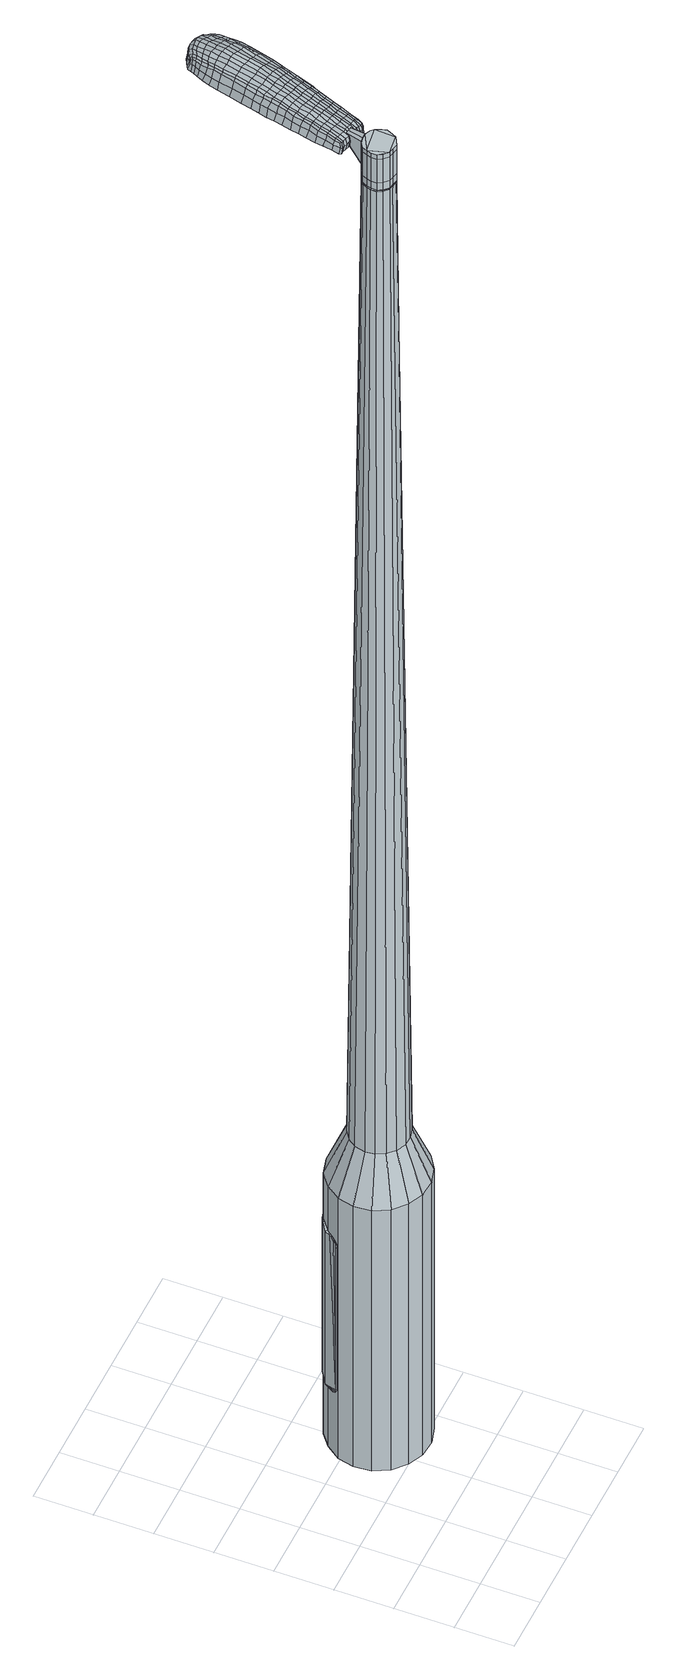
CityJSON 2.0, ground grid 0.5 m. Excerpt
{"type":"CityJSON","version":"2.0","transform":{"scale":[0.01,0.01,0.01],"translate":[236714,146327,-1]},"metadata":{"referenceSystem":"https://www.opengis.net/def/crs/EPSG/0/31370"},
"CityObjects":{
"object1":{"type":"GenericCityObject","attributes":{"cluster":546,"mean_distance_to_centroid":0.216,"new_centroid_x":236715.19,"new_centroid_y":146328.33,"mean_distance_to_camera":9.82,"H1":205.68,"H2":222.89,"Z_final":112.41,"cluster2":-1,"proj_x":236722.09,"proj_y":146330.03,"id_line":84729,"bearing_l":166.15,"distance":7.1,"orientation":"right","G_obj":76.15},"geometry":[{"type":"MultiSurface","lod":"2","boundaries":[[[0,1,2,3]],[[1,4,5,2]],[[4,6,7,5]],[[6,8,9,7]],[[8,10,11,9]],[[10,12,13,11]],[[12,14,15,13]],[[14,16,17,15]],[[16,18,19,17]],[[18,20,21,19]],[[20,22,23,21]],[[22,24,25,23]],[[24,26,27,25]],[[26,28,29,27]],[[28,30,31,29]],[[30,32,33,31]],[[32,34,35,33]],[[34,0,3,35]],[[36,37,38,39]],[[38,40,41,42]],[[41,43,42]],[[42,44,45,46]],[[45,47,46]],[[46,48,49,50]],[[49,51,50]],[[42,46,50,38]],[[50,52,39,38]],[[53,36,39]],[[2,5,7,35]],[[7,9,11,15]],[[11,13,15]],[[15,17,19,23]],[[19,21,23]],[[23,25,27,31]],[[27,29,31]],[[15,23,31,7]],[[31,33,35,7]],[[3,2,35]],[[1,0,54,55]],[[0,34,56,54]],[[34,32,57,56]],[[32,30,58,57]],[[30,28,59,58]],[[28,26,60,59]],[[26,24,61,60]],[[24,22,62,61]],[[22,20,63,62]],[[20,18,64,63]],[[18,16,65,64]],[[16,14,66,65]],[[14,12,67,66]],[[12,10,68,67]],[[10,8,69,68]],[[8,6,70,69]],[[6,4,71,70]],[[4,1,55,71]],[[55,54,72,73]],[[54,56,74,72]],[[56,57,75,74]],[[57,58,76,75]],[[58,59,77,76]],[[59,60,78,77]],[[60,61,79,78]],[[61,62,80,79]],[[62,63,81,80]],[[63,64,82,81]],[[64,65,83,82]],[[65,66,84,83]],[[66,67,85,84]],[[67,68,86,85]],[[68,69,87,86]],[[69,70,88,87]],[[70,71,89,88]],[[71,55,73,89]],[[90,91,92,93]],[[94,95,91,90]],[[96,97,95,94]],[[98,99,97,96]],[[77,100,99,98]],[[78,101,100,77]],[[102,103,101,78]],[[104,105,103,102]],[[106,107,105,104]],[[82,108,107,106]],[[109,110,108,82]],[[84,111,110,109]],[[112,113,111,84]],[[86,114,113,112]],[[115,116,114,86]],[[88,117,116,115]],[[118,119,117,88]],[[93,92,119,118]],[[120,121,122,123]],[[124,120,123,125]],[[126,124,125,127]],[[128,126,127,129]],[[130,128,129,131]],[[132,130,131,133]],[[134,132,133,135]],[[136,134,135,137]],[[138,136,137,139]],[[140,138,139,141]],[[142,140,141,143]],[[144,142,143,145]],[[146,144,145,147]],[[148,146,147,149]],[[150,148,149,151]],[[152,150,151,153]],[[73,72,90,93]],[[72,74,94,90]],[[74,75,96,94]],[[75,76,98,96]],[[76,77,98]],[[79,102,78]],[[79,80,104,102]],[[80,81,106,104]],[[81,82,106]],[[83,109,82]],[[83,84,109]],[[85,112,84]],[[85,86,112]],[[87,115,86]],[[87,88,115]],[[89,118,88]],[[89,73,93,118]],[[154,155,92,91]],[[155,156,119,92]],[[156,117,119]],[[157,116,117]],[[157,114,116]],[[158,113,114]],[[158,111,113]],[[159,110,111]],[[159,108,110]],[[160,107,108]],[[160,161,105,107]],[[161,162,103,105]],[[162,101,103]],[[163,99,100]],[[163,164,97,99]],[[164,165,95,97]],[[165,154,91,95]],[[39,52,152,166]],[[155,154,167,153]],[[53,39,166,121]],[[154,165,122,167]],[[36,53,121,120]],[[165,164,123,122]],[[37,36,120,124]],[[164,163,125,123]],[[38,37,124,126]],[[163,100,127,125]],[[40,38,126,128]],[[100,101,129,127]],[[41,40,128,130]],[[101,162,131,129]],[[43,41,130,132]],[[162,161,133,131]],[[42,43,132,134]],[[161,160,135,133]],[[44,42,134,136]],[[160,108,137,135]],[[45,44,136,138]],[[108,159,139,137]],[[47,45,138,140]],[[159,111,141,139]],[[46,47,140,142]],[[111,158,143,141]],[[48,46,142,144]],[[158,114,145,143]],[[49,48,144,146]],[[114,157,147,145]],[[51,49,146,148]],[[157,117,149,147]],[[50,51,148,150]],[[117,156,151,149]],[[52,50,150,152]],[[156,155,153,151]],[[152,153,168,169]],[[153,167,170,168]],[[167,122,171,170]],[[122,121,172,171]],[[121,166,173,172]],[[166,152,169,173]],[[174,175,176,177]],[[178,174,177,179]],[[174,178,180,181]],[[175,174,181,182]],[[183,184,185,186]],[[187,183,186,188]],[[183,187,189,190]],[[184,183,190,191]],[[192,193,194,195]],[[196,192,195,197]],[[192,196,198,199]],[[193,192,199,200]],[[201,202,203,204]],[[205,201,204,206]],[[201,205,207,208]],[[202,201,208,209]],[[210,211,212,213]],[[214,210,213,215]],[[210,214,216,217]],[[211,210,217,218]],[[219,220,221,222]],[[223,219,222,224]],[[219,223,225,226]],[[220,219,226,227]],[[228,229,230,231]],[[220,228,231,221]],[[228,220,227,232]],[[229,228,232,233]],[[234,235,236,237]],[[229,234,237,230]],[[234,229,233,238]],[[235,234,238,239]],[[240,178,179,241]],[[235,240,241,236]],[[240,235,239,242]],[[178,240,242,180]],[[243,244,245,246]],[[247,243,246,248]],[[243,247,249,250]],[[244,243,250,251]],[[252,253,254,255]],[[244,252,255,245]],[[252,244,251,256]],[[253,252,256,257]],[[258,259,260,261]],[[253,258,261,254]],[[258,253,257,262]],[[259,258,262,263]],[[264,265,266,267]],[[259,264,267,260]],[[264,259,263,268]],[[265,264,268,269]],[[270,175,182,271]],[[265,270,271,266]],[[270,265,269,272]],[[175,270,272,176]],[[273,274,275,276]],[[277,273,276,278]],[[273,277,279,280]],[[274,273,280,281]],[[282,283,284,285]],[[274,282,285,275]],[[282,274,281,286]],[[283,282,286,287]],[[288,289,290,291]],[[283,288,291,284]],[[288,283,287,292]],[[289,288,292,293]],[[294,187,188,295]],[[289,294,295,290]],[[294,289,293,296]],[[187,294,296,189]],[[297,298,299,300]],[[301,297,300,302]],[[297,301,303,304]],[[298,297,304,305]],[[306,307,308,309]],[[298,306,309,299]],[[306,298,305,310]],[[307,306,310,311]],[[312,313,314,315]],[[307,312,315,308]],[[312,307,311,316]],[[313,312,316,317]],[[318,319,320,321]],[[313,318,321,314]],[[318,313,317,322]],[[319,318,322,323]],[[324,184,191,325]],[[319,324,325,320]],[[324,319,323,326]],[[184,324,326,185]],[[327,213,212,328]],[[329,327,328,330]],[[327,329,331,332]],[[213,327,332,215]],[[333,329,330,334]],[[335,333,334,336]],[[333,335,337,338]],[[329,333,338,331]],[[339,335,336,340]],[[341,339,340,342]],[[339,341,343,344]],[[335,339,344,337]],[[345,341,342,346]],[[347,345,346,348]],[[345,347,349,350]],[[341,345,350,343]],[[351,347,348,352]],[[202,351,352,203]],[[351,202,209,353]],[[347,351,353,349]],[[354,355,200,199]],[[356,354,199,198]],[[354,356,357,358]],[[355,354,358,359]],[[360,361,359,358]],[[362,360,358,357]],[[360,362,363,364]],[[361,360,364,365]],[[366,367,365,364]],[[368,366,364,363]],[[366,368,369,370]],[[367,366,370,371]],[[372,373,371,370]],[[374,372,370,369]],[[372,374,207,205]],[[373,372,205,206]],[[375,376,377,378]],[[277,375,378,279]],[[375,277,278,379]],[[376,375,379,380]],[[381,196,197,382]],[[376,381,382,377]],[[381,376,380,383]],[[196,381,383,198]],[[384,385,386,387]],[[223,384,387,225]],[[384,223,224,388]],[[385,384,388,389]],[[390,391,392,393]],[[385,390,393,386]],[[390,385,389,394]],[[391,390,394,395]],[[396,193,200,397]],[[391,396,397,392]],[[396,391,395,398]],[[193,396,398,194]],[[399,400,401,402]],[[181,399,402,182]],[[399,181,180,403]],[[400,399,403,404]],[[405,406,407,408]],[[400,405,408,401]],[[405,400,404,409]],[[406,405,409,410]],[[411,204,203,412]],[[406,411,412,407]],[[411,406,410,413]],[[204,411,413,206]],[[414,415,416,417]],[[186,414,417,188]],[[414,186,185,418]],[[415,414,418,419]],[[420,208,207,421]],[[415,420,421,416]],[[420,415,419,422]],[[208,420,422,209]],[[423,424,425,426]],[[301,423,426,303]],[[423,301,302,427]],[[424,423,427,428]],[[429,214,215,430]],[[424,429,430,425]],[[429,424,428,431]],[[214,429,431,216]],[[432,433,434,435]],[[247,432,435,249]],[[432,247,248,436]],[[433,432,436,437]],[[438,439,440,441]],[[433,438,441,434]],[[438,433,437,442]],[[439,438,442,443]],[[444,211,218,445]],[[439,444,445,440]],[[444,439,443,446]],[[211,444,446,212]],[[447,448,437,436]],[[246,447,436,248]],[[447,246,245,449]],[[448,447,449,450]],[[451,452,443,442]],[[448,451,442,437]],[[451,448,450,453]],[[452,451,453,454]],[[455,328,212,446]],[[452,455,446,443]],[[455,452,454,456]],[[328,455,456,330]],[[457,458,459,460]],[[304,457,460,305]],[[457,304,303,426]],[[458,457,426,425]],[[461,332,331,462]],[[458,461,462,459]],[[461,458,425,430]],[[332,461,430,215]],[[463,464,450,449]],[[255,463,449,245]],[[463,255,254,465]],[[464,463,465,466]],[[467,468,454,453]],[[464,467,453,450]],[[467,464,466,469]],[[468,467,469,470]],[[471,334,330,456]],[[468,471,456,454]],[[471,468,470,472]],[[334,471,472,336]],[[473,474,475,476]],[[310,473,476,311]],[[473,310,305,460]],[[474,473,460,459]],[[477,338,337,478]],[[474,477,478,475]],[[477,474,459,462]],[[338,477,462,331]],[[479,480,466,465]],[[261,479,465,254]],[[479,261,260,481]],[[480,479,481,482]],[[483,484,470,469]],[[480,483,469,466]],[[483,480,482,485]],[[484,483,485,486]],[[487,340,336,472]],[[484,487,472,470]],[[487,484,486,488]],[[340,487,488,342]],[[489,490,491,492]],[[316,489,492,317]],[[489,316,311,476]],[[490,489,476,475]],[[493,344,343,494]],[[490,493,494,491]],[[493,490,475,478]],[[344,493,478,337]],[[495,496,482,481]],[[267,495,481,260]],[[495,267,266,497]],[[496,495,497,498]],[[499,500,486,485]],[[496,499,485,482]],[[499,496,498,501]],[[500,499,501,502]],[[503,346,342,488]],[[500,503,488,486]],[[503,500,502,504]],[[346,503,504,348]],[[505,506,507,508]],[[322,505,508,323]],[[505,322,317,492]],[[506,505,492,491]],[[509,350,349,510]],[[506,509,510,507]],[[509,506,491,494]],[[350,509,494,343]],[[511,512,498,497]],[[271,511,497,266]],[[511,271,182,402]],[[512,511,402,401]],[[513,514,502,501]],[[512,513,501,498]],[[513,512,401,408]],[[514,513,408,407]],[[515,352,348,504]],[[514,515,504,502]],[[515,514,407,412]],[[352,515,412,203]],[[516,517,419,418]],[[326,516,418,185]],[[516,326,323,508]],[[517,516,508,507]],[[518,353,209,422]],[[517,518,422,419]],[[518,517,507,510]],[[353,518,510,349]],[[519,520,380,379]],[[276,519,379,278]],[[519,276,275,521]],[[520,519,521,522]],[[523,356,198,383]],[[520,523,383,380]],[[523,520,522,524]],[[356,523,524,357]],[[525,526,527,528]],[[226,525,528,227]],[[525,226,225,387]],[[526,525,387,386]],[[529,530,531,532]],[[526,529,532,527]],[[529,526,386,393]],[[530,529,393,392]],[[533,355,359,534]],[[530,533,534,531]],[[533,530,392,397]],[[355,533,397,200]],[[535,536,522,521]],[[285,535,521,275]],[[535,285,284,537]],[[536,535,537,538]],[[539,362,357,524]],[[536,539,524,522]],[[539,536,538,540]],[[362,539,540,363]],[[541,542,543,544]],[[232,541,544,233]],[[541,232,227,528]],[[542,541,528,527]],[[545,546,547,548]],[[542,545,548,543]],[[545,542,527,532]],[[546,545,532,531]],[[549,361,365,550]],[[546,549,550,547]],[[549,546,531,534]],[[361,549,534,359]],[[551,552,538,537]],[[291,551,537,284]],[[551,291,290,553]],[[552,551,553,554]],[[555,368,363,540]],[[552,555,540,538]],[[555,552,554,556]],[[368,555,556,369]],[[557,558,559,560]],[[238,557,560,239]],[[557,238,233,544]],[[558,557,544,543]],[[561,562,563,564]],[[558,561,564,559]],[[561,558,543,548]],[[562,561,548,547]],[[565,367,371,566]],[[562,565,566,563]],[[565,562,547,550]],[[367,565,550,365]],[[567,568,554,553]],[[295,567,553,290]],[[567,295,188,417]],[[568,567,417,416]],[[569,374,369,556]],[[568,569,556,554]],[[569,568,416,421]],[[374,569,421,207]],[[570,571,404,403]],[[242,570,403,180]],[[570,242,239,560]],[[571,570,560,559]],[[572,573,410,409]],[[571,572,409,404]],[[572,571,559,564]],[[573,572,564,563]],[[574,373,206,413]],[[573,574,413,410]],[[574,573,563,566]],[[373,574,566,371]],[[575,576,577,578]],[[578,577,579,580]],[[581,579,577,582]],[[582,577,576,583]],[[584,585,586,587]],[[587,586,588,589]],[[590,588,586,591]],[[591,586,585,592]],[[593,594,595,596]],[[596,595,597,598]],[[599,597,595,600]],[[600,595,594,601]],[[602,603,604,605]],[[605,604,606,607]],[[608,606,604,609]],[[609,604,603,610]],[[611,612,613,614]],[[614,613,615,616]],[[617,615,613,618]],[[618,613,612,619]],[[620,621,622,623]],[[623,622,624,625]],[[626,624,622,627]],[[627,622,621,628]],[[629,630,631,632]],[[632,631,621,620]],[[628,621,631,633]],[[633,631,630,634]],[[635,636,637,638]],[[638,637,630,629]],[[634,630,637,639]],[[639,637,636,640]],[[580,579,641,642]],[[642,641,636,635]],[[640,636,641,643]],[[643,641,579,581]],[[644,645,646,647]],[[647,646,648,649]],[[650,648,646,651]],[[651,646,645,652]],[[653,654,655,656]],[[656,655,645,644]],[[652,645,655,657]],[[657,655,654,658]],[[659,660,661,662]],[[662,661,654,653]],[[658,654,661,663]],[[663,661,660,664]],[[665,666,667,668]],[[668,667,660,659]],[[664,660,667,669]],[[669,667,666,670]],[[583,576,671,672]],[[672,671,666,665]],[[670,666,671,673]],[[673,671,576,575]],[[674,675,676,677]],[[677,676,678,679]],[[680,678,676,681]],[[681,676,675,682]],[[683,684,685,686]],[[686,685,675,674]],[[682,675,685,687]],[[687,685,684,688]],[[689,690,691,692]],[[692,691,684,683]],[[688,684,691,693]],[[693,691,690,694]],[[589,588,695,696]],[[696,695,690,689]],[[694,690,695,697]],[[697,695,588,590]],[[698,699,700,701]],[[701,700,702,703]],[[704,702,700,705]],[[705,700,699,706]],[[707,708,709,710]],[[710,709,699,698]],[[706,699,709,711]],[[711,709,708,712]],[[713,714,715,716]],[[716,715,708,707]],[[712,708,715,717]],[[717,715,714,718]],[[719,720,721,722]],[[722,721,714,713]],[[718,714,721,723]],[[723,721,720,724]],[[592,585,725,726]],[[726,725,720,719]],[[724,720,725,727]],[[727,725,585,584]],[[611,614,728,729]],[[729,728,730,731]],[[732,730,728,733]],[[733,728,614,616]],[[731,730,734,735]],[[735,734,736,737]],[[738,736,734,739]],[[739,734,730,732]],[[737,736,740,741]],[[741,740,742,743]],[[744,742,740,745]],[[745,740,736,738]],[[743,742,746,747]],[[747,746,748,749]],[[750,748,746,751]],[[751,746,742,744]],[[749,748,752,753]],[[753,752,603,602]],[[610,603,752,754]],[[754,752,748,750]],[[601,755,756,600]],[[600,756,757,599]],[[758,757,756,759]],[[759,756,755,760]],[[760,761,762,759]],[[759,762,763,758]],[[764,763,762,765]],[[765,762,761,766]],[[766,767,768,765]],[[765,768,769,764]],[[770,769,768,771]],[[771,768,767,772]],[[772,773,774,771]],[[771,774,775,770]],[[608,775,774,606]],[[606,774,773,607]],[[776,777,778,779]],[[779,778,678,680]],[[679,678,778,780]],[[780,778,777,781]],[[598,597,782,783]],[[783,782,777,776]],[[781,777,782,784]],[[784,782,597,599]],[[785,786,787,788]],[[788,787,624,626]],[[625,624,787,789]],[[789,787,786,790]],[[791,792,793,794]],[[794,793,786,785]],[[790,786,793,795]],[[795,793,792,796]],[[601,594,797,798]],[[798,797,792,791]],[[796,792,797,799]],[[799,797,594,593]],[[800,801,802,803]],[[803,802,582,583]],[[581,582,802,804]],[[804,802,801,805]],[[806,807,808,809]],[[809,808,801,800]],[[805,801,808,810]],[[810,808,807,811]],[[602,605,812,813]],[[813,812,807,806]],[[811,807,812,814]],[[814,812,605,607]],[[815,816,817,818]],[[818,817,587,589]],[[584,587,817,819]],[[819,817,816,820]],[[608,609,821,822]],[[822,821,816,815]],[[820,816,821,823]],[[823,821,609,610]],[[824,825,826,827]],[[827,826,702,704]],[[703,702,826,828]],[[828,826,825,829]],[[616,615,830,831]],[[831,830,825,824]],[[829,825,830,832]],[[832,830,615,617]],[[833,834,835,836]],[[836,835,648,650]],[[649,648,835,837]],[[835,834,837]],[[838,839,840,841]],[[841,840,834,833]],[[837,834,840,842]],[[842,840,839,843]],[[619,612,844,845]],[[845,844,839,838]],[[843,839,844,846]],[[846,844,612,611]],[[847,848,837]],[[837,848,647,649]],[[644,647,848,849]],[[848,847,849]],[[843,850,851,842]],[[842,851,847,837]],[[849,847,851,852]],[[852,851,850,853]],[[611,729,854,846]],[[846,854,850,843]],[[853,850,854,855]],[[855,854,729,731]],[[856,857,858,859]],[[859,858,705,706]],[[704,705,858,827]],[[827,858,857,824]],[[732,733,860,861]],[[861,860,857,856]],[[824,857,860,831]],[[831,860,733,616]],[[862,863,849]],[[849,863,656,644]],[[653,656,863,864]],[[864,863,862,865]],[[853,866,867,852]],[[852,867,862,849]],[[865,862,867,868]],[[868,867,866,869]],[[731,735,870,855]],[[855,870,866,853]],[[869,866,870,871]],[[871,870,735,737]],[[872,873,874,875]],[[875,874,711,712]],[[706,711,874,859]],[[859,874,873,856]],[[738,739,876,877]],[[877,876,873,872]],[[856,873,876,861]],[[861,876,739,732]],[[865,878,879,864]],[[864,879,662,653]],[[659,662,879,880]],[[880,879,878,881]],[[869,882,883,868]],[[868,883,878,865]],[[881,878,883,884]],[[884,883,882,885]],[[737,741,886,871]],[[871,886,882,869]],[[885,882,886,887]],[[887,886,741,743]],[[888,889,890,891]],[[891,890,717,718]],[[712,717,890,875]],[[875,890,889,872]],[[744,745,892,893]],[[893,892,889,888]],[[872,889,892,877]],[[877,892,745,738]],[[881,894,895,880]],[[880,895,668,659]],[[665,668,895,896]],[[896,895,894,897]],[[885,898,899,884]],[[884,899,894,881]],[[897,894,899,900]],[[900,899,898,901]],[[743,747,902,887]],[[887,902,898,885]],[[901,898,902,903]],[[903,902,747,749]],[[904,905,906,907]],[[907,906,723,724]],[[718,723,906,891]],[[891,906,905,888]],[[750,751,908,909]],[[909,908,905,904]],[[888,905,908,893]],[[893,908,751,744]],[[897,910,911,896]],[[896,911,672,665]],[[583,672,911,803]],[[803,911,910,800]],[[901,912,913,900]],[[900,913,910,897]],[[800,910,913,809]],[[809,913,912,806]],[[749,753,914,903]],[[903,914,912,901]],[[806,912,914,813]],[[813,914,753,602]],[[820,915,916,819]],[[819,916,727,584]],[[724,727,916,907]],[[907,916,915,904]],[[610,754,917,823]],[[823,917,915,820]],[[904,915,917,909]],[[909,917,754,750]],[[781,918,919,780]],[[780,919,677,679]],[[674,677,919,920]],[[920,919,918,921]],[[599,757,922,784]],[[784,922,918,781]],[[921,918,922,923]],[[923,922,757,758]],[[924,925,926,927]],[[927,926,627,628]],[[626,627,926,788]],[[788,926,925,785]],[[928,929,930,931]],[[931,930,925,924]],[[785,925,930,794]],[[794,930,929,791]],[[760,755,932,933]],[[933,932,929,928]],[[791,929,932,798]],[[798,932,755,601]],[[921,934,935,920]],[[920,935,686,674]],[[683,686,935,936]],[[936,935,934,937]],[[758,763,938,923]],[[923,938,934,921]],[[937,934,938,939]],[[939,938,763,764]],[[940,941,942,943]],[[943,942,633,634]],[[628,633,942,927]],[[927,942,941,924]],[[944,945,946,947]],[[947,946,941,940]],[[924,941,946,931]],[[931,946,945,928]],[[766,761,948,949]],[[949,948,945,944]],[[928,945,948,933]],[[933,948,761,760]],[[937,950,951,936]],[[936,951,692,683]],[[689,692,951,952]],[[952,951,950,953]],[[764,769,954,939]],[[939,954,950,937]],[[953,950,954,955]],[[955,954,769,770]],[[956,957,958,959]],[[959,958,639,640]],[[634,639,958,943]],[[943,958,957,940]],[[960,961,962,963]],[[963,962,957,956]],[[940,957,962,947]],[[947,962,961,944]],[[772,767,964,965]],[[965,964,961,960]],[[944,961,964,949]],[[949,964,767,766]],[[953,966,967,952]],[[952,967,696,689]],[[589,696,967,818]],[[818,967,966,815]],[[770,775,968,955]],[[955,968,966,953]],[[815,966,968,822]],[[822,968,775,608]],[[805,969,970,804]],[[804,970,643,581]],[[640,643,970,959]],[[959,970,969,956]],[[811,971,972,810]],[[810,972,969,805]],[[956,969,972,963]],[[963,972,971,960]],[[607,773,973,814]],[[814,973,971,811]],[[960,971,973,965]],[[965,973,773,772]],[[575,578,177,176]],[[578,580,179,177]],[[590,591,190,189]],[[591,592,191,190]],[[593,596,195,194]],[[596,598,197,195]],[[617,618,217,216]],[[618,619,218,217]],[[620,623,222,221]],[[623,625,224,222]],[[629,632,231,230]],[[632,620,221,231]],[[635,638,237,236]],[[638,629,230,237]],[[580,642,241,179]],[[642,635,236,241]],[[650,651,250,249]],[[651,652,251,250]],[[652,657,256,251]],[[657,658,257,256]],[[658,663,262,257]],[[663,664,263,262]],[[664,669,268,263]],[[669,670,269,268]],[[670,673,272,269]],[[673,575,176,272]],[[680,681,280,279]],[[681,682,281,280]],[[682,687,286,281]],[[687,688,287,286]],[[688,693,292,287]],[[693,694,293,292]],[[694,697,296,293]],[[697,590,189,296]],[[698,701,300,299]],[[701,703,302,300]],[[707,710,309,308]],[[710,698,299,309]],[[713,716,315,314]],[[716,707,308,315]],[[719,722,321,320]],[[722,713,314,321]],[[592,726,325,191]],[[726,719,320,325]],[[776,779,378,377]],[[779,680,279,378]],[[598,783,382,197]],[[783,776,377,382]],[[625,789,388,224]],[[789,790,389,388]],[[790,795,394,389]],[[795,796,395,394]],[[796,799,398,395]],[[799,593,194,398]],[[703,828,427,302]],[[828,829,428,427]],[[829,832,431,428]],[[832,617,216,431]],[[833,836,435,434]],[[836,650,249,435]],[[838,841,441,440]],[[841,833,434,441]],[[619,845,445,218]],[[845,838,440,445]],[[974,975,976,977]],[[978,979,977,976]],[[980,981,982,983]],[[984,985,986,987]],[[975,988,989,976]],[[990,978,976,989]],[[991,980,983,992]],[[993,994,985,984]],[[988,995,996,989]],[[996,997,990,989]],[[998,991,992,999]],[[1000,994,993,1001]],[[995,1002,1003,996]],[[1003,1004,997,996]],[[1005,998,999,1006]],[[1007,1000,1001,1008]],[[1009,1010,1011,1012]],[[1013,1014,1010,1009]],[[1013,1015,1016,1014]],[[1015,1017,1018,1016]],[[1019,1020,1021,1022]],[[1023,1024,1020,1019]],[[1025,1026,1024,1023]],[[1027,1028,1026,1025]],[[1022,1011,1010,1019]],[[1019,1010,1014,1023]],[[1014,1016,1025,1023]],[[1016,1018,1027,1025]],[[983,982,979,978]],[[992,983,978,990]],[[997,999,992,990]],[[1004,1006,999,997]],[[984,987,981,980]],[[993,984,980,991]],[[1001,993,991,998]],[[1008,1001,998,1005]],[[985,1009,1012,986]],[[994,1013,1009,985]],[[1015,1013,994,1000]],[[1017,1015,1000,1007]],[[1029,1030,1031,1032]],[[1031,1033,1034,1035]],[[1031,1035,1036,1037]],[[1031,1037,1032]],[[1038,1029,1032,1039]],[[1040,1039,1032,1041]],[[1042,1041,1032]],[[1043,1031,1030,1044]],[[1045,1043,1044,1046]],[[1047,1045,1046,1048]],[[1049,1047,1048,1050]],[[1051,1049,1050,1052]],[[1052,1053,1054,1055]],[[1052,1055,1056,1057]],[[1052,1057,1058,1059]],[[1058,1060,1061,1062]],[[1058,1062,1063,1064]],[[1058,1064,1059]],[[1052,1059,1051]],[[1065,1066,1030,1029]],[[1067,1068,1033,1031]],[[1069,1070,1042,1032]],[[1066,1071,1044,1030]],[[1072,1067,1031,1043]],[[1071,1073,1046,1044]],[[1074,1072,1043,1045]],[[1073,1075,1048,1046]],[[1076,1074,1045,1047]],[[1075,1077,1050,1048]],[[1078,1076,1047,1049]],[[1077,1079,1052,1050]],[[1080,1078,1049,1051]],[[1079,1081,1053,1052]],[[1082,1083,1060,1058]],[[1084,1080,1051,1059]],[[1054,1053,1081,1085]],[[1055,1054,1085,1086]],[[1056,1055,1086,1087]],[[1057,1056,1087,1088]],[[1058,1057,1088,1082]],[[1089,1065,1029,1038]],[[1090,1089,1038,1039]],[[1091,1090,1039,1040]],[[1092,1091,1040,1041]],[[1070,1092,1041,1042]],[[1034,1033,1068,1093]],[[1061,1060,1083,1094]],[[1035,1034,1093,1095]],[[1036,1035,1095,1096]],[[1037,1036,1096,1097]],[[1032,1037,1097,1069]],[[1062,1061,1094,1098]],[[1063,1062,1098,1099]],[[1064,1063,1099,1100]],[[1059,1064,1100,1084]]]}]}
},
"vertices":[
[128,176,384],[142,170,384],[142,170,96],[128,176,96],[152,160,384],[152,160,96],[159,146,384],[159,146,96],[160,132,384],[160,132,96],[157,118,384],[157,118,96],[149,105,384],[149,105,96],[137,97,384],[137,97,96],[123,93,384],[123,93,96],[108,94,384],[108,94,96],[95,100,384],[95,100,96],[84,110,384],[84,110,96],[77,123,384],[77,123,96],[76,138,384],[76,138,96],[79,152,384],[79,152,96],[88,164,384],[88,164,96],[99,173,384],[99,173,96],[114,177,384],[114,177,96],[112,147,1524],[108,144,1524],[106,140,1524],[121,148,1524],[105,136,1524],[105,131,1524],[111,123,1524],[107,127,1524],[115,122,1524],[120,121,1524],[128,125,1524],[124,123,1524],[130,129,1524],[132,134,1524],[129,143,1524],[131,138,1524],[126,146,1524],[117,148,1524],[124,159,429],[132,156,429],[115,160,429],[107,157,429],[100,152,429],[95,145,429],[93,136,429],[94,128,429],[98,120,429],[104,114,429],[112,110,429],[121,110,429],[129,112,429],[136,117,429],[141,124,429],[143,133,429],[142,142,429],[138,150,429],[121,148,1483],[126,146,1483],[117,148,1483],[112,147,1483],[108,144,1483],[106,140,1483],[105,136,1483],[105,131,1483],[107,127,1483],[111,123,1483],[115,122,1483],[120,121,1483],[124,123,1483],[128,125,1483],[130,129,1483],[132,134,1483],[131,138,1483],[129,143,1483],[121,147,1483],[121,147,1485],[125,145,1485],[125,145,1483],[117,147,1483],[117,147,1485],[112,146,1483],[112,146,1485],[109,144,1483],[109,144,1485],[106,140,1485],[105,136,1485],[106,131,1483],[106,131,1485],[108,127,1483],[108,127,1485],[111,124,1483],[111,124,1485],[115,122,1485],[120,122,1483],[120,122,1485],[124,123,1485],[127,126,1483],[127,126,1485],[130,129,1485],[131,134,1483],[131,134,1485],[131,138,1485],[129,142,1483],[129,142,1485],[112,147,1519],[117,148,1519],[117,148,1493],[112,147,1493],[108,144,1519],[108,144,1493],[106,140,1519],[106,140,1493],[105,136,1519],[105,136,1493],[105,131,1519],[105,131,1493],[107,127,1519],[107,127,1493],[111,123,1519],[111,123,1493],[115,122,1519],[115,122,1493],[120,121,1519],[120,121,1493],[124,123,1519],[124,123,1493],[128,125,1519],[128,125,1493],[130,129,1519],[130,129,1493],[132,134,1519],[132,134,1493],[131,138,1519],[131,138,1493],[129,143,1519],[129,143,1493],[126,146,1519],[126,146,1493],[121,148,1485],[126,146,1485],[129,143,1485],[132,134,1485],[128,125,1485],[120,121,1485],[111,123,1485],[107,127,1485],[105,131,1485],[108,144,1485],[112,147,1485],[117,148,1485],[121,148,1519],[121,148,1493],[129,165,1513],[129,165,1518],[126,166,1513],[123,167,1513],[123,167,1518],[126,166,1518],[163,233,1519],[161,226,1518],[162,227,1509],[164,234,1510],[165,241,1519],[167,242,1510],[163,241,1526],[161,233,1525],[159,226,1525],[125,243,1519],[124,236,1518],[125,234,1525],[126,241,1525],[127,251,1519],[128,250,1526],[126,253,1510],[124,244,1510],[123,237,1509],[160,310,1519],[163,309,1519],[164,310,1513],[160,311,1513],[156,310,1519],[156,310,1513],[155,308,1524],[159,308,1524],[163,307,1524],[142,238,1530],[140,231,1529],[144,230,1529],[145,237,1530],[144,247,1531],[148,246,1531],[141,247,1530],[139,238,1530],[137,231,1529],[123,159,1512],[126,159,1512],[126,160,1517],[123,160,1517],[120,160,1512],[121,161,1517],[120,161,1506],[123,160,1506],[126,159,1506],[175,291,1519],[175,288,1519],[177,288,1512],[177,291,1512],[175,293,1518],[177,294,1512],[174,293,1522],[174,291,1523],[174,288,1524],[174,283,1519],[173,277,1519],[175,278,1512],[176,284,1512],[173,283,1524],[172,277,1525],[172,271,1519],[171,264,1519],[172,265,1511],[174,272,1511],[171,271,1526],[169,263,1526],[168,253,1519],[170,254,1510],[166,252,1526],[141,163,1513],[143,170,1513],[142,169,1518],[140,162,1517],[139,157,1512],[138,158,1516],[140,158,1506],[142,163,1507],[144,170,1507],[145,177,1514],[148,184,1515],[146,184,1520],[144,176,1519],[147,178,1507],[149,185,1507],[150,191,1515],[152,198,1516],[150,198,1522],[148,191,1521],[151,192,1508],[154,199,1508],[154,205,1517],[156,212,1517],[155,212,1524],[153,205,1523],[156,206,1508],[158,213,1509],[158,219,1518],[157,219,1524],[160,220,1509],[141,300,1519],[140,297,1519],[141,297,1524],[142,300,1523],[142,302,1518],[143,302,1522],[141,304,1512],[140,301,1512],[139,298,1512],[138,293,1519],[136,287,1519],[137,286,1525],[139,292,1524],[137,294,1512],[135,289,1512],[134,281,1519],[132,274,1519],[134,273,1526],[136,280,1526],[133,283,1511],[131,275,1511],[130,262,1519],[131,261,1526],[129,264,1510],[111,170,1513],[113,177,1513],[112,179,1507],[111,171,1507],[111,164,1512],[110,165,1506],[112,165,1516],[112,169,1517],[114,176,1518],[114,185,1514],[116,192,1515],[115,194,1507],[113,186,1507],[115,184,1519],[117,191,1520],[117,200,1515],[118,207,1516],[117,208,1508],[116,201,1508],[118,198,1521],[119,206,1522],[120,214,1517],[121,221,1517],[120,223,1509],[119,216,1508],[121,213,1523],[122,220,1524],[122,229,1518],[121,230,1509],[124,227,1524],[125,166,1519],[127,165,1519],[126,173,1520],[129,172,1520],[124,174,1520],[122,166,1519],[128,180,1522],[131,179,1522],[130,187,1523],[133,187,1523],[127,188,1523],[125,181,1521],[132,195,1524],[134,194,1524],[133,202,1525],[136,201,1525],[130,203,1525],[129,195,1524],[135,209,1526],[138,208,1526],[137,216,1527],[140,215,1527],[134,217,1527],[132,210,1526],[139,223,1528],[142,223,1528],[135,224,1528],[159,305,1527],[162,304,1527],[155,305,1526],[153,301,1527],[158,301,1528],[161,300,1528],[156,295,1529],[160,294,1529],[152,295,1528],[150,288,1530],[154,287,1530],[158,287,1530],[152,280,1531],[156,279,1531],[148,281,1530],[146,272,1531],[150,272,1531],[154,271,1531],[147,259,1531],[151,258,1531],[143,260,1531],[144,304,1518],[146,306,1519],[146,307,1513],[143,305,1513],[144,303,1523],[146,305,1523],[151,308,1519],[150,309,1513],[151,307,1524],[175,296,1518],[174,298,1518],[173,297,1523],[174,295,1523],[176,296,1513],[175,299,1513],[172,301,1519],[170,305,1519],[169,303,1524],[171,300,1523],[173,302,1513],[170,305,1513],[167,307,1519],[166,305,1524],[167,308,1513],[159,233,1528],[157,233,1528],[155,226,1528],[157,226,1527],[162,241,1528],[160,242,1529],[155,234,1529],[152,235,1530],[150,228,1529],[153,227,1528],[157,243,1529],[154,244,1530],[149,236,1530],[147,229,1529],[151,245,1531],[128,241,1528],[130,240,1529],[132,249,1529],[130,249,1528],[126,234,1527],[129,233,1528],[134,239,1529],[136,248,1530],[133,232,1528],[111,162,1512],[113,162,1512],[114,163,1517],[112,163,1517],[111,163,1506],[113,163,1506],[117,161,1512],[117,162,1517],[116,162,1506],[137,156,1512],[136,156,1512],[137,157,1506],[138,156,1506],[137,157,1517],[135,157,1517],[133,157,1512],[131,157,1512],[131,158,1506],[134,157,1506],[133,158,1517],[131,159,1517],[128,158,1512],[129,159,1506],[128,159,1517],[138,162,1519],[137,163,1519],[140,169,1520],[139,170,1520],[135,163,1519],[132,164,1519],[137,170,1520],[134,171,1520],[130,164,1519],[132,172,1520],[113,169,1519],[115,168,1519],[117,175,1520],[115,176,1520],[118,167,1519],[120,175,1520],[143,177,1521],[141,177,1521],[145,184,1522],[143,184,1522],[139,178,1521],[136,178,1521],[141,185,1522],[138,185,1523],[133,179,1522],[135,186,1523],[116,183,1521],[118,183,1521],[120,190,1522],[118,190,1522],[122,182,1521],[123,189,1522],[147,191,1523],[145,191,1523],[149,198,1524],[147,198,1524],[143,192,1523],[140,193,1524],[145,199,1525],[142,200,1525],[137,193,1524],[139,200,1525],[119,198,1523],[121,197,1523],[123,204,1524],[121,205,1524],[125,196,1524],[126,204,1525],[151,205,1525],[149,205,1525],[153,212,1526],[151,212,1526],[147,206,1526],[144,207,1526],[149,213,1527],[146,214,1527],[141,208,1526],[143,215,1527],[122,212,1525],[124,212,1525],[126,219,1526],[124,219,1526],[128,211,1526],[130,218,1527],[155,219,1527],[153,219,1527],[151,220,1527],[148,221,1528],[145,222,1528],[125,227,1527],[127,226,1527],[131,225,1528],[143,301,1525],[146,302,1525],[142,297,1526],[145,298,1526],[150,304,1526],[149,300,1527],[173,292,1525],[172,295,1525],[172,291,1526],[173,289,1525],[171,298,1525],[168,300,1526],[168,296,1527],[170,294,1526],[166,303,1526],[165,298,1527],[141,292,1526],[143,293,1527],[139,286,1527],[141,287,1528],[147,294,1528],[145,288,1529],[172,284,1526],[171,286,1527],[170,280,1528],[171,278,1527],[169,288,1527],[166,290,1528],[165,284,1529],[167,282,1528],[163,292,1528],[161,285,1530],[137,280,1528],[139,281,1529],[135,272,1528],[137,273,1529],[144,281,1529],[142,272,1530],[170,272,1528],[168,273,1528],[166,265,1529],[168,264,1528],[166,275,1529],[163,277,1530],[161,268,1530],[164,267,1530],[160,278,1530],[157,269,1531],[132,261,1529],[135,261,1529],[139,260,1530],[165,253,1528],[163,253,1529],[160,255,1530],[157,256,1530],[154,257,1531],[160,228,1509],[159,227,1518],[161,234,1518],[162,235,1509],[163,242,1519],[165,243,1510],[161,241,1525],[159,233,1525],[157,226,1525],[127,234,1525],[126,235,1518],[127,242,1518],[128,241,1525],[129,251,1519],[130,249,1525],[128,252,1510],[126,244,1509],[125,237,1509],[163,307,1513],[163,307,1519],[159,307,1519],[160,308,1513],[156,307,1519],[156,308,1513],[156,306,1524],[159,306,1524],[162,305,1524],[144,230,1528],[141,231,1528],[142,238,1529],[145,237,1529],[144,247,1529],[148,246,1529],[141,247,1529],[139,239,1529],[137,232,1528],[126,162,1516],[126,161,1512],[124,161,1512],[124,162,1516],[121,162,1512],[121,163,1516],[121,163,1506],[124,162,1506],[126,162,1506],[175,288,1512],[173,288,1519],[173,291,1518],[175,291,1512],[173,293,1518],[175,293,1512],[172,293,1522],[172,291,1523],[172,288,1523],[173,278,1512],[172,278,1519],[172,283,1519],[174,284,1512],[171,283,1524],[170,277,1525],[170,265,1511],[169,264,1519],[170,272,1519],[172,273,1511],[169,272,1525],[167,264,1526],[166,253,1519],[168,254,1510],[164,253,1526],[140,170,1518],[141,170,1513],[139,163,1513],[138,163,1517],[137,159,1512],[137,159,1515],[138,159,1506],[140,164,1506],[143,171,1507],[144,184,1520],[146,185,1514],[143,178,1514],[142,177,1519],[145,178,1507],[147,185,1507],[149,199,1522],[150,199,1516],[148,192,1515],[146,191,1521],[150,193,1508],[152,200,1508],[153,213,1523],[154,213,1517],[152,206,1516],[151,206,1522],[154,207,1508],[156,214,1508],[157,220,1517],[155,220,1524],[158,221,1509],[143,296,1523],[142,296,1519],[143,299,1518],[144,299,1523],[144,301,1518],[144,300,1522],[143,302,1512],[142,301,1512],[140,298,1512],[139,286,1525],[138,286,1519],[140,292,1519],[141,291,1524],[139,293,1512],[137,288,1512],[136,272,1526],[134,273,1519],[136,281,1519],[138,280,1525],[135,282,1511],[133,275,1511],[132,262,1519],[133,261,1526],[131,264,1510],[114,178,1507],[115,177,1513],[113,170,1513],[113,171,1506],[113,165,1512],[112,166,1506],[114,165,1515],[114,169,1517],[116,176,1518],[116,193,1507],[117,192,1514],[116,185,1514],[115,186,1507],[117,184,1519],[119,191,1520],[119,208,1508],[120,207,1516],[119,199,1515],[118,201,1508],[120,198,1521],[121,205,1522],[122,223,1508],[123,221,1517],[122,214,1516],[120,215,1508],[123,213,1522],[124,220,1523],[124,228,1517],[123,230,1509],[126,227,1524],[125,167,1518],[127,166,1518],[127,173,1519],[129,173,1519],[124,174,1519],[122,167,1518],[128,181,1520],[131,180,1520],[130,188,1521],[133,187,1521],[127,189,1521],[125,181,1520],[132,195,1523],[135,194,1523],[134,202,1524],[136,202,1524],[131,203,1524],[129,196,1523],[135,210,1525],[138,209,1525],[137,217,1526],[140,216,1526],[134,217,1526],[132,210,1525],[139,224,1527],[142,223,1527],[136,225,1527],[162,303,1526],[159,304,1526],[155,304,1525],[154,300,1526],[158,300,1526],[161,299,1526],[159,293,1528],[156,294,1528],[152,294,1527],[151,287,1528],[154,287,1529],[158,286,1529],[156,279,1530],[153,280,1530],[149,281,1529],[147,272,1530],[150,271,1530],[154,271,1530],[151,258,1530],[147,259,1530],[144,260,1530],[146,305,1513],[147,304,1518],[145,303,1518],[144,304,1512],[145,301,1523],[147,303,1523],[151,306,1519],[151,307,1513],[151,305,1523],[171,296,1523],[172,297,1518],[173,295,1518],[172,294,1523],[174,295,1512],[173,298,1512],[168,302,1523],[168,303,1519],[170,300,1519],[170,299,1523],[171,301,1513],[169,304,1513],[166,305,1519],[165,304,1524],[166,306,1513],[155,227,1527],[157,234,1527],[158,233,1527],[156,226,1526],[160,242,1527],[159,242,1528],[150,229,1528],[151,235,1528],[154,235,1528],[152,228,1527],[157,243,1528],[154,244,1529],[148,236,1529],[147,229,1528],[151,245,1529],[133,249,1528],[131,240,1527],[129,241,1527],[131,249,1527],[128,234,1526],[129,233,1527],[135,240,1528],[137,248,1528],[133,233,1527],[115,165,1516],[114,164,1512],[113,164,1512],[114,165,1516],[112,165,1506],[113,165,1506],[117,163,1512],[118,164,1516],[117,164,1506],[137,159,1506],[136,158,1512],[137,158,1512],[138,158,1506],[136,159,1516],[132,160,1506],[131,159,1512],[134,159,1512],[135,160,1506],[134,160,1516],[131,160,1516],[129,160,1512],[129,161,1506],[129,161,1516],[137,164,1518],[138,163,1518],[139,170,1519],[132,165,1518],[135,164,1518],[137,171,1519],[134,172,1519],[130,165,1518],[132,172,1519],[117,176,1519],[116,169,1518],[115,169,1518],[116,176,1519],[119,168,1518],[120,175,1519],[141,178,1520],[142,177,1520],[144,184,1521],[143,185,1521],[136,179,1520],[139,178,1520],[141,185,1521],[138,186,1521],[133,179,1520],[135,187,1521],[120,190,1521],[119,183,1520],[118,183,1520],[119,191,1521],[122,182,1520],[124,190,1521],[145,192,1522],[146,192,1522],[148,199,1523],[147,199,1523],[140,193,1522],[143,192,1522],[145,200,1523],[142,200,1524],[137,194,1523],[139,201,1524],[123,205,1523],[122,198,1522],[121,198,1522],[122,205,1523],[125,197,1522],[127,204,1523],[149,206,1524],[150,206,1524],[152,213,1525],[151,213,1525],[144,207,1525],[147,207,1524],[149,214,1525],[146,214,1526],[141,208,1525],[143,215,1526],[126,219,1525],[125,212,1524],[124,212,1524],[125,220,1525],[128,211,1524],[130,218,1525],[153,220,1526],[154,220,1526],[148,222,1527],[150,221,1526],[145,222,1527],[128,226,1526],[126,227,1526],[132,226,1526],[147,301,1524],[145,299,1524],[144,296,1525],[145,298,1525],[151,303,1525],[149,299,1525],[171,291,1525],[171,294,1524],[172,292,1524],[171,289,1525],[167,296,1526],[167,299,1525],[169,297,1524],[169,293,1525],[165,301,1525],[164,298,1526],[144,292,1526],[142,291,1526],[140,286,1526],[142,286,1527],[148,293,1526],[146,287,1527],[168,279,1527],[170,285,1526],[170,284,1526],[169,278,1526],[164,283,1528],[165,290,1527],[168,288,1526],[166,281,1527],[163,292,1527],[161,285,1528],[140,280,1527],[138,280,1527],[136,272,1527],[138,272,1528],[144,281,1528],[142,272,1529],[165,265,1528],[167,273,1527],[168,272,1527],[166,264,1527],[160,268,1529],[162,277,1529],[165,275,1528],[163,267,1528],[159,278,1529],[157,269,1530],[135,261,1528],[134,261,1528],[139,260,1529],[162,254,1528],[163,253,1528],[157,256,1529],[160,255,1529],[154,257,1530],[138,159,1508],[132,160,1508],[141,192,1509],[148,190,1509],[146,212,1510],[155,210,1510],[157,251,1512],[166,248,1512],[161,231,1511],[152,233,1511],[161,268,1513],[164,281,1514],[172,279,1514],[170,266,1513],[125,162,1508],[133,193,1509],[138,214,1510],[148,253,1512],[143,235,1511],[152,270,1513],[155,283,1514],[119,163,1508],[125,195,1509],[130,216,1510],[139,255,1512],[134,238,1511],[147,285,1514],[143,273,1513],[112,165,1508],[118,197,1509],[121,219,1510],[130,257,1512],[125,240,1511],[138,288,1514],[134,275,1513],[167,294,1514],[166,299,1514],[173,298,1514],[175,292,1514],[158,296,1514],[159,301,1514],[150,298,1514],[153,303,1514],[142,300,1514],[146,304,1514],[165,305,1515],[162,308,1515],[163,308,1515],[169,304,1515],[161,306,1515],[161,309,1515],[156,307,1515],[160,309,1515],[152,308,1515],[159,309,1515],[85,162,334],[87,166,334],[87,166,165],[79,154,171],[85,162,165],[83,159,165],[81,157,166],[80,155,167],[79,154,169],[83,159,334],[81,157,333],[80,155,332],[79,154,331],[79,154,328],[99,174,165],[99,174,334],[114,178,165],[114,178,334],[129,177,165],[129,177,334],[142,171,165],[142,171,334],[153,161,165],[153,161,334],[155,157,334],[157,154,334],[158,151,333],[159,149,332],[160,148,331],[160,148,328],[155,157,165],[160,148,171],[160,148,169],[159,149,167],[158,151,166],[157,154,165],[87,161,334],[90,164,334],[90,164,165],[87,161,165],[82,152,171],[82,152,328],[101,172,334],[101,172,165],[114,175,334],[114,175,165],[128,174,334],[128,174,165],[141,169,334],[141,169,165],[151,159,334],[151,159,165],[153,156,334],[158,147,328],[158,147,171],[153,156,165],[155,153,334],[156,150,333],[157,148,332],[157,147,331],[85,158,334],[84,155,333],[83,154,332],[82,153,331],[85,158,165],[157,147,169],[84,155,166],[83,154,167],[82,153,169],[157,148,167],[156,150,166],[155,153,165]
]}
